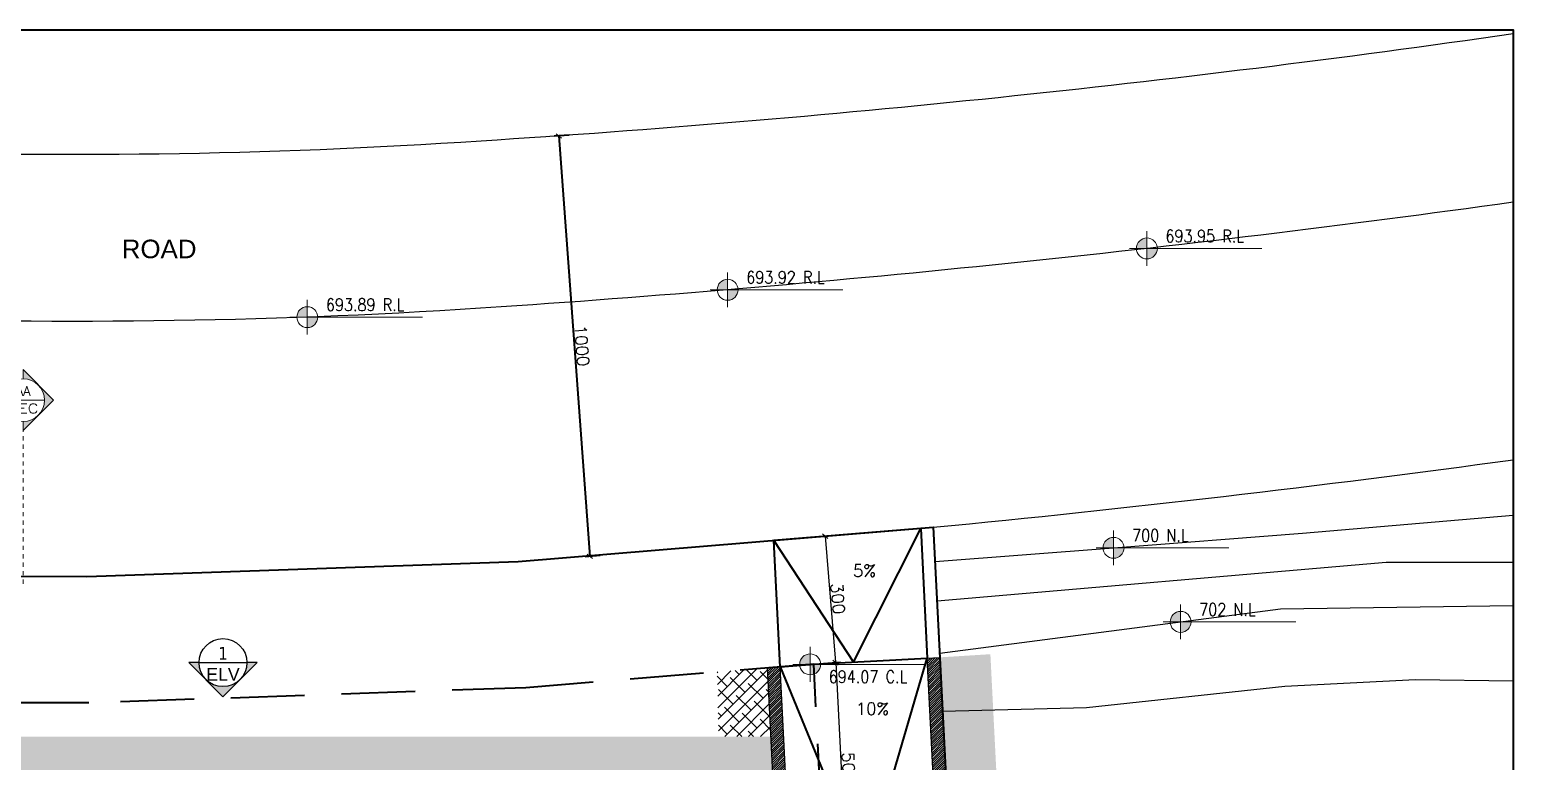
# Model space of a CAD drawing. Header units: metres. Extents: x -322116 to -321123, y -26723 to -26468.
# Drawn here: x -321788.61 to -321753.39, y -26531.29 to -26513.94 of the extents above; entities that cross this region are included whole.
import ezdxf
from ezdxf.enums import TextEntityAlignment as Align

# ---------------------------------------------------------------- set-up
doc = ezdxf.new("R2010")
doc.units = ezdxf.units.M
doc.header["$LTSCALE"] = 7
doc.header["$MEASUREMENT"] = 0
doc.header["$PDMODE"] = 34
doc.header["$PDSIZE"] = 0.5
doc.linetypes.add('$0$CENTER', pattern=[2, 1.25, -0.25, 0.25, -0.25])
doc.linetypes.add('DASHED', pattern=[0.75, 0.5, -0.25])
for name, color, linetype, lineweight in [('$0$A-ANNO-IDEN', 2, 'Continuous', 9), ('1363TRXX-AS003$0$A-FLOR-IDEN', 4, 'Continuous', 18), ('A-GRID-DIMS', 142, 'Continuous', 9), ('A-WALL-BLWO', 7, 'Continuous', 40), ('lbl_Circonscription', 6, 'Continuous', 0), ('PATT-CONC', 8, 'Continuous', 9), ('plaster', 1, 'Continuous', 0)]:
    doc.layers.add(name, color=color, linetype=linetype, lineweight=lineweight)
for name, color, linetype in [('00-LIMIT', 3, 'Continuous'), ('22-1-14-ROAD P2PFGC', 5, 'Continuous'), ('AXIS', 1, 'Continuous'), ('CONT-MNR', 8, 'Continuous'), ('POINT_ICON', 4, 'Continuous'), ('S-ANNO-TAGS-SECT', 4, 'Continuous')]:
    doc.layers.add(name, color=color, linetype=linetype)
doc.styles.add('$0$EG_SIMPLEX', font='SIMPLEX.shx')
doc.styles.add('1363TRXX-AS003$0$EG_SIMPLEX', font='SIMPLEX.shx')
doc.styles.add('Annotative', font='arial.ttf')
doc.styles.add('EG_SIMPLEX', font='SIMPLEX.shx')
doc.styles.get("Standard").update_dxf_attribs({"font": 'romans.shx', "height": 0.5})
doc.styles.add('TAHOMA', font='tahoma.ttf')
doc.dimstyles.new('ERGA-M-0200', dxfattribs={"dimscale": 1.15, "dimtxt": 0.2, "dimasz": 0.2, "dimexe": 0.1, "dimexo": 0.1, "dimgap": 0.06, "dimtad": 1, "dimdec": 1, "dimlfac": 100, "dimrnd": 5, "dimdsep": 46, "dimtxsty": 'EG_SIMPLEX', "dimblk1": 'OBLIQUE', "dimblk2": 'OBLIQUE', "dimsah": 1, "dimcen": 0.3, "dimclrd": 256, "dimclre": 256, "dimclrt": 2, "dimadec": 0, "dimazin": 0, "dimtfac": 1, "dimtdec": 1, "dimtix": 1, "dimtmove": 2, "dimatfit": 3, "dimldrblk": 'OBLIQUE', "dimfxl": 1, "dimtolj": 1, "dimtzin": 0, "dimarcsym": 0})
pattern_1 = [(45, (65, 0), (-0.0265165042945, 0.0265165042945), [])]

# ---------------------------------------------------------------- blocks, each defined once
blk = doc.blocks.new('*U22')
blk.add_hatch(color=252).paths.add_polyline_path([(0, -450, 0.414214), (450, 0), (643, 0), (0, -643), (-643, 0), (-450, 0, 0.414214)])
blk.add_line((-450, 0), (450, 0))
blk.add_lwpolyline([(-450, 0), (-643, 0), (0, -643), (643, 0), (450, 0)])
blk.add_circle((0, 0), 450)
at = {"style": 'EG_SIMPLEX', "width": 0.5625}
blk.add_attdef('REF-F-', text='', height=200, dxfattribs=at).set_placement((-321, 92), (321, 92), align=Align.FIT)
at = {"style": 'EG_SIMPLEX'}
blk.add_attdef('NB', text='', height=200, dxfattribs=at).set_placement((0, 32), align=Align.BOTTOM_CENTER)
blk.add_attdef('REF', text='', height=200, dxfattribs=at).set_placement((0, -75), align=Align.TOP_CENTER)
blk = doc.blocks.new('*U24')
blk.add_hatch(color=252).paths.add_polyline_path([(-450, 0, -0.414214), (0, 450), (0, 643), (-643, 0), (0, -643), (0, -450, -0.414214)])
blk.add_line((-450, 0), (450, 0))
at = {"linetype": '$0$CENTER'}
blk.add_line((0, -3870), (0, -643), dxfattribs=at)
blk.add_lwpolyline([(0, -450), (0, -643), (-643, 0), (0, 643), (0, 450)])
blk.add_circle((0, 0), 450)
at = {"style": '$0$EG_SIMPLEX'}
blk.add_attdef('NB', text='', height=200, dxfattribs=at).set_placement((0, 32), align=Align.BOTTOM_CENTER)
at = {"style": '$0$EG_SIMPLEX', "width": 0.5625}
blk.add_attdef('REF-F-', text='', height=200, dxfattribs=at).set_placement((-321, -274), (321, -274), align=Align.FIT)
at = {"style": '$0$EG_SIMPLEX'}
blk.add_attdef('REF', text='', height=200, dxfattribs=at).set_placement((0, -75), align=Align.TOP_CENTER)
blk = doc.blocks.new('plot limit')
at = {"color": 5}
blk.add_lwpolyline([(-321725.0411, -26759.7735), (-321735.7734, -26759.0595), (-321732.8382, -26721.5907), (-321726.0304, -26721.9282), (-321722.2569, -26721.9337), (-321712.0131, -26721.5769), (-321702.1619, -26720.7671), (-321700.2699, -26757.9792), (-321703.6476, -26759.2974, -0.0276131)], format="xyb", close=True, dxfattribs=at)
at = {"color": 5, "linetype": 'DASHED', "ltscale": 0.5}
blk.add_lwpolyline([(-321703.4829, -26753.8659), (-321705.0008, -26724.0106), (-321711.838, -26724.5726), (-321722.2069, -26724.9338), (-321726.107, -26724.928), (-321730.075, -26724.7313), (-321732.3893, -26754.2736)], dxfattribs=at)
at = {"layer": '00-LIMIT'}
blk.add_arc((-321735.7574, -26372.37), 350.0132, 275.507932, 277.777196, dxfattribs=at)
at = {"layer": '$0$A-ANNO-IDEN'}
ref = blk.add_blockref('*U24', (-321723.7671, -26717.7511, 0.0007), dxfattribs=dict(at, xscale=-0.0011249999994782, yscale=0.0011249999994782, zscale=0.0011249999994782))
ref.add_attrib('REF-F-', 'SEC', dxfattribs={"layer": '0', "height": 0.225, "rotation": 360, "style": '$0$EG_SIMPLEX', "width": 1.25}).set_placement((-321724.1287, -26718.0598, 0.0007), (-321723.4055, -26718.0598, 0.0007), align=Align.FIT)
ref.add_attrib('NB', 'AA', dxfattribs={"layer": '0', "height": 0.225, "rotation": 360, "style": '$0$EG_SIMPLEX'}).set_placement((-321723.7671, -26717.715, 0.0007), align=Align.BOTTOM_CENTER)
at = {"layer": 'S-ANNO-TAGS-SECT'}
ref = blk.add_blockref('*U22', (-321719.0233, -26723.9774), dxfattribs=dict(at, xscale=0.001264765729701, yscale=0.001264765729701, zscale=0.001264765729701))
ref.add_attrib('NB', '1', dxfattribs={"layer": '0', "height": 0.3, "style": 'TAHOMA'}).set_placement((-321719.0233, -26723.6062), align=Align.TOP_CENTER)
ref.add_attrib('REF', 'ELV', dxfattribs={"layer": '0', "height": 0.3, "style": 'Annotative'}).set_placement((-321719.0233, -26724.1055), align=Align.TOP_CENTER)
blk = doc.blocks.new('1363TRXX-AS003$0$TAG-LEV-PL1')
h = blk.add_hatch(color=256)
h.paths.add_polyline_path([(0, 169, 0.414214), (-169, 0), (0, 0)])
h.paths.add_polyline_path([(169, 0), (0, 0), (0, -169, 0.414214)])
for p, q in [((0, -281), (0, 281)), ((-281, 0), (1859, 0))]:
    blk.add_line(p, q)
blk.add_circle((0, 0), 169)
at = {"style": '1363TRXX-AS003$0$EG_SIMPLEX', "width": 0.85}
for tag, p in [('F.F.L.', (450, 150)), ('C.L.', (450, -450))]:
    blk.add_attdef(tag, p, '', height=300, dxfattribs=at)
blk = doc.blocks.new('_OBLIQUE')
at = {"color": 0, "linetype": 'ByBlock'}
blk.add_line((-0.5, -0.5), (0.5, 0.5), dxfattribs=at)
blk = doc.blocks.new('*D136')
at = {"layer": 'A-GRID-DIMS', "lineweight": -2, "transparency": 16777216}
for p, q in [((-321210.807, -26516.44), (-321211.165, -26516.466)), ((-321211.051, -26516.458), (-321210.313, -26526.43)), ((-321210.07, -26526.412), (-321210.428, -26526.439))]:
    blk.add_line(p, q, dxfattribs=at)
at = {"layer": 'Defpoints', "color": 0, "transparency": 16777216}
for p in [(-321210.692, -26516.431), (-321210.313, -26526.43), (-321209.955, -26526.404)]:
    blk.add_point(p, dxfattribs=at)
at = {"layer": 'A-GRID-DIMS', "lineweight": -2, "transparency": 16777216, "xscale": 0.115, "yscale": 0.115, "zscale": 0.115}
for p, rotation in [((-321211.051, -26516.458), 94.22760245528106), ((-321210.313, -26526.43), 274.227602455281)]:
    blk.add_blockref('_OBLIQUE', p, dxfattribs=dict(at, rotation=rotation))
at = {"layer": 'A-GRID-DIMS', "color": 2, "transparency": 16777216, "insert": (-321210.504, -26521.431), "char_height": 0.2875, "attachment_point": 5, "rotation": 274.2276, "style": 'EG_SIMPLEX'}
blk.add_mtext('\\A1;1000', dxfattribs=at)
blk = doc.blocks.new('*D85')
at = {"layer": 'A-GRID-DIMS', "lineweight": -2, "transparency": 16777216}
for p, q in [((-321770.319, -26526), (-321769.614, -26525.943)), ((-321769.729, -26525.952), (-321769.483, -26528.942)), ((-321770.073, -26528.99), (-321769.368, -26528.932))]:
    blk.add_line(p, q, dxfattribs=at)
at = {"layer": 'Defpoints', "color": 0, "transparency": 16777216}
for p in [(-321770.433, -26526.01), (-321770.188, -26529), (-321769.483, -26528.942)]:
    blk.add_point(p, dxfattribs=at)
at = {"layer": 'A-GRID-DIMS', "lineweight": -2, "transparency": 16777216, "xscale": 0.115, "yscale": 0.115, "zscale": 0.115}
for p, rotation in [((-321769.729, -26525.952), 94.69894397231981), ((-321769.483, -26528.942), 274.6989439723199)]:
    blk.add_blockref('_OBLIQUE', p, dxfattribs=dict(at, rotation=rotation))
at = {"layer": 'A-GRID-DIMS', "color": 2, "transparency": 16777216, "insert": (-321769.428, -26527.432), "char_height": 0.2875, "attachment_point": 5, "rotation": 274.6989, "style": 'EG_SIMPLEX'}
blk.add_mtext('\\A1;300', dxfattribs=at)
blk = doc.blocks.new('*D86')
at = {"layer": 'A-GRID-DIMS', "lineweight": -2, "transparency": 16777216}
for p, q in [((-321769.676, -26528.968), (-321769.362, -26528.952)), ((-321769.477, -26528.958), (-321769.223, -26533.951)), ((-321769.422, -26533.962), (-321769.108, -26533.946))]:
    blk.add_line(p, q, dxfattribs=at)
at = {"layer": 'Defpoints', "color": 0, "transparency": 16777216}
for p in [(-321769.791, -26528.974), (-321769.537, -26533.967), (-321769.223, -26533.951)]:
    blk.add_point(p, dxfattribs=at)
at = {"layer": 'A-GRID-DIMS', "lineweight": -2, "transparency": 16777216, "xscale": 0.115, "yscale": 0.115, "zscale": 0.115}
for p, rotation in [((-321769.477, -26528.958), 92.91062569001384), ((-321769.223, -26533.951), 272.9106256900138)]:
    blk.add_blockref('_OBLIQUE', p, dxfattribs=dict(at, rotation=rotation))
at = {"layer": 'A-GRID-DIMS', "color": 2, "transparency": 16777216, "insert": (-321769.172, -26531.446), "char_height": 0.2875, "attachment_point": 5, "rotation": 272.9106, "style": 'EG_SIMPLEX'}
blk.add_mtext('\\A1;500', dxfattribs=at)
blk = doc.blocks.new('new for 322')
at = {"layer": 'plaster'}
h = blk.add_hatch(dxfattribs=at)
h.set_pattern_fill('ANSI38', color=256, scale=1.6)
h.paths.add_polyline_path([(-321765.079, -26543.078), (-321765.504, -26543.503), (-321766.227, -26542.78), (-321766.296, -26542.78), (-321765.518, -26558.082), (-321764.316, -26558.082)])
h.paths.add_polyline_path([(-321768.583, -26556.863), (-321781.742, -26556.882), (-321781.742, -26554.12), (-321785.212, -26554.12), (-321785.212, -26556.858), (-321797.202, -26556.858), (-321797.296, -26558.058), (-321784.227, -26558.058), (-321784.227, -26555.32), (-321783.067, -26555.32), (-321783.067, -26558.082), (-321768.521, -26558.082)])
h.paths.add_polyline_path([(-321765.58, -26556.858), (-321768.583, -26556.863), (-321768.521, -26558.082), (-321765.518, -26558.082)])
h.paths.add_polyline_path([(-321797.202, -26556.858), (-321800.211, -26556.858), (-321800.305, -26558.058), (-321797.296, -26558.058)])
h.paths.add_polyline_path([(-321799.651, -26549.701), (-321799.117, -26542.887), (-321799.733, -26543.503), (-321800.323, -26542.913), (-321800.847, -26549.607), (-321801.509, -26558.058), (-321800.305, -26558.058), (-321800.211, -26556.858), (-321800.211, -26556.858)])
h.paths.add_polyline_path([(-321798.89, -26539.998), (-321798.257, -26531.905), (-321770.954, -26531.905), (-321771.015, -26530.705), (-321799.366, -26530.705), (-321800.087, -26539.904), (-321800.323, -26542.913), (-321799.733, -26543.503), (-321799.117, -26542.887)])
edge = h.paths.add_edge_path(flags=16)
edge.add_arc((-321799.733, -26542.78), 0.506, 0, 360)
h.paths.add_polyline_path([(-321799.976, -26543.172), (-321799.489, -26543.172), (-321799.489, -26542.834), (-321799.976, -26542.834)], flags=0)
h.paths.add_polyline_path([(-321800.151, -26542.752), (-321799.315, -26542.752), (-321799.315, -26542.415), (-321800.151, -26542.415)], flags=0)
h.paths.add_polyline_path([(-321800.019, -26538.163), (-321799.077, -26538.163), (-321799.077, -26537.713), (-321800.019, -26537.713)], flags=17)
h.paths.add_polyline_path([(-321799.737, -26537.665), (-321799.359, -26537.665), (-321799.359, -26537.205), (-321799.737, -26537.205)], flags=16)
edge = h.paths.add_edge_path()
edge.add_line((-321765.807, -26528.751), (-321767.005, -26528.826))
edge.add_line((-321767.005, -26528.826), (-321766.296, -26542.78))
edge.add_line((-321766.296, -26542.78), (-321766.227, -26542.78))
edge.add_line((-321766.227, -26542.78), (-321766.01, -26542.78))
edge.add_arc((-321765.504, -26542.78), 0.506, 39.0187, 180, ccw=False)
edge.add_line((-321765.11, -26542.461), (-321765.807, -26528.751))
h = blk.add_hatch(dxfattribs=at)
h.set_pattern_fill('ANSI38', color=256, scale=1.6)
h.paths.add_polyline_path([(-321771.098, -26529.075), (-321772.295, -26529.173), (-321772.256, -26530.705), (-321771.015, -26530.705)])
blk = doc.blocks.new('B1 2')
at = {"layer": '00-LIMIT'}
blk.add_lwpolyline([(-321188.3932, -26514.0379, -0.0197063), (-321212.8968, -26516.5801, -0.0527114), (-321243.3932, -26515.3992, -0.0503698)], format="xyb", dxfattribs=at)
at = {"layer": 'A-WALL-BLWO'}
blk.add_lwpolyline([(-321243.3932, -26513.9378), (-321188.3932, -26513.9378), (-321188.3932, -26588.8759), (-321243.3932, -26588.8759)], close=True, dxfattribs=at)
at = {"layer": 'AXIS'}
blk.add_lwpolyline([(-321188.3932, -26518.0303, -0.017565), (-321212.4236, -26520.5147, -0.0521556), (-321243.3932, -26519.3892)], format="xyb", dxfattribs=at)
at = {"layer": 'CONT-MNR', "flags": 128}
for points, elevation in [([(-321202.0732, -26527.4861), (-321191.4122, -26526.5684), (-321188.3932, -26526.5684)], 701), ([(-321202.0099, -26528.73), (-321193.9191, -26527.6762), (-321188.3932, -26527.5997)], 702)]:
    blk.add_lwpolyline(points, dxfattribs=dict(at, elevation=elevation))
blk.add_lwpolyline([(-321201.9403, -26530.0987), (-321198.5284, -26530.0128), (-321193.8139, -26529.5122), (-321190.7128, -26529.3526), (-321188.3932, -26529.3837)], dxfattribs=at)
at = {"layer": 'POINT_ICON', "color": 4, "linetype": 'Continuous', "elevation": 700}
blk.add_lwpolyline([(-321202.1206, -26526.5524), (-321197.8825, -26526.2276), (-321193.395, -26525.8838), (-321188.3932, -26525.4505)], dxfattribs=at)
at = {"layer": '1363TRXX-AS003$0$A-FLOR-IDEN'}
ref = blk.add_blockref('1363TRXX-AS003$0$TAG-LEV-PL1', (-321197.0922, -26519.1269, 693.9512), dxfattribs=dict(at, xscale=0.0014700000362087, yscale=0.0014700000362087, zscale=0.0014700000362087))
ref.add_attrib('F.F.L.', '693.95 R.L', (-321196.6512, -26518.9799, 693.9512), dxfattribs={"layer": '0', "height": 0.294, "rotation": 360, "style": '1363TRXX-AS003$0$EG_SIMPLEX', "width": 0.85})
ref = blk.add_blockref('1363TRXX-AS003$0$TAG-LEV-PL1', (-321207.0438, -26520.1065), dxfattribs=dict(at, xscale=0.0014700000362087, yscale=0.0014700000362087, zscale=0.0014700000362087))
ref.add_attrib('F.F.L.', '693.92 R.L', (-321206.6028, -26519.9595), dxfattribs={"layer": '0', "height": 0.294, "rotation": 360, "style": '1363TRXX-AS003$0$EG_SIMPLEX', "width": 0.85})
ref = blk.add_blockref('1363TRXX-AS003$0$TAG-LEV-PL1', (-321217.0217, -26520.756), dxfattribs=dict(at, xscale=0.0014700000362087, yscale=0.0014700000362087, zscale=0.0014700000362087))
ref.add_attrib('F.F.L.', '693.89 R.L', (-321216.5807, -26520.609), dxfattribs={"layer": '0', "height": 0.294, "rotation": 360, "style": '1363TRXX-AS003$0$EG_SIMPLEX', "width": 0.85})
ref = blk.add_blockref('1363TRXX-AS003$0$TAG-LEV-PL1', (-321197.8825, -26526.2276, 700), dxfattribs=dict(at, xscale=0.0014700000362087, yscale=0.0014700000362087, zscale=0.0014700000362087))
ref.add_attrib('F.F.L.', '700 N.L', (-321197.4415, -26526.0806, 700), dxfattribs={"layer": '0', "height": 0.294, "rotation": 360, "style": '1363TRXX-AS003$0$EG_SIMPLEX', "width": 0.85})
ref = blk.add_blockref('1363TRXX-AS003$0$TAG-LEV-PL1', (-321196.2904, -26527.9851, 702), dxfattribs=dict(at, xscale=0.0014700000362087, yscale=0.0014700000362087, zscale=0.0014700000362087))
ref.add_attrib('F.F.L.', '702 N.L', (-321195.8494, -26527.8381, 702), dxfattribs={"layer": '0', "height": 0.294, "rotation": 360, "style": '1363TRXX-AS003$0$EG_SIMPLEX', "width": 0.85})
at = {"layer": 'lbl_Circonscription', "insert": (-321221.4267, -26518.9174), "char_height": 0.44, "width": 12.243229, "attachment_point": 1, "rotation": 359.91784}
blk.add_mtext('{\\fArial|b0|i0|c0|p34;ROAD}', dxfattribs=at)
at = {"layer": 'A-GRID-DIMS'}
dim = blk.add_aligned_dim(p1=(-321210.6924, -26516.4311), p2=(-321209.9553, -26526.4039), distance=-0.3591, dimstyle='ERGA-M-0200', override={"dimtxt": 0.25, "dimasz": 0.1, "dimgap": 0.03, "dimfxl": 100}, dxfattribs=at)
dim.commit()
dim.dimension.update_dxf_attribs({"geometry": '*D136', "text_midpoint": (-321210.5042, -26521.4308)})

msp = doc.modelspace()

# ---------------------------------------------------------------- hatches: boundary and pattern name
at = {"layer": 'PATT-CONC', "transparency": 33554610}
h = msp.add_hatch(dxfattribs=at)
h.set_pattern_fill('ANSI31', color=8, scale=0.3)
h.set_pattern_definition(pattern_1)
h.paths.add_polyline_path([(-321773.793, -26535.711), (-321775.5809, -26535.711, 0.2113301), (-321778.4118, -26537.8081), (-321778.1118, -26537.8081), (-321778.1118, -26537.8889, -0.2042108), (-321775.547, -26536.011), (-321773.8254, -26536.011, -0.3230904), (-321770.5583, -26539.6828), (-321770.4713, -26541.3933), (-321770.171, -26541.3933), (-321770.4641, -26535.6276), (-321770.5221, -26534.4875), (-321770.8225, -26534.4875), (-321770.6301, -26538.2703, 0.2389397)])
h.paths.add_polyline_path([(-321770.1101, -26542.5898), (-321770.171, -26541.3933), (-321770.4713, -26541.3933), (-321770.4129, -26542.5421, -0.1246147), (-321770.8018, -26544.5666), (-321770.8018, -26545.0348), (-321771.0584, -26545.0348, -0.3200602), (-321775.5763, -26546.8726), (-321775.5763, -26547.1804, 0.4929142)])
h.paths.add_polyline_path([(-321778.1133, -26545.0966), (-321778.1133, -26545.0348), (-321778.4133, -26545.0348), (-321778.4133, -26545.1848, 0.2004375), (-321775.5763, -26547.1804), (-321775.5763, -26546.8726, -0.1910662)])
h.paths.add_polyline_path([(-321770.2032, -26556.5581), (-321772.2603, -26556.5581), (-321772.2603, -26556.8581), (-321770.2032, -26556.8581)])
h.paths.add_polyline_path([(-321768.5989, -26556.5581), (-321770.2032, -26556.5581), (-321770.2032, -26556.8581), (-321768.5836, -26556.8581)])
h.paths.add_polyline_path([(-321765.8812, -26550.9343), (-321766.1813, -26550.9343), (-321765.8954, -26556.5581), (-321768.5989, -26556.5581), (-321768.5836, -26556.8581), (-321765.5801, -26556.8581)])
h.paths.add_polyline_path([(-321766.2957, -26542.7796), (-321766.6058, -26542.7796, -0.2018518), (-321769.0085, -26548.502), (-321768.9884, -26548.8965, 0.1532996), (-321766.504, -26544.5889), (-321766.1813, -26550.9343), (-321765.8812, -26550.9343)])
h.paths.add_polyline_path([(-321766.3662, -26541.3933), (-321766.6664, -26541.3933), (-321766.6184, -26542.3374, -0.0026699), (-321766.6141, -26542.4227), (-321766.596, -26542.7796), (-321766.2957, -26542.7796)])
h.paths.add_polyline_path([(-321766.5699, -26537.3873), (-321766.8701, -26537.3873), (-321766.7674, -26539.408), (-321766.6664, -26541.3933), (-321766.3662, -26541.3933)])
h.paths.add_polyline_path([(-321766.8738, -26531.4076), (-321767.1742, -26531.4076), (-321766.8701, -26537.3873), (-321766.5699, -26537.3873)])
h.paths.add_polyline_path([(-321767.0047, -26528.8322), (-321767.3043, -26528.8474), (-321767.1742, -26531.4076), (-321766.8738, -26531.4076)])
h = msp.add_hatch(dxfattribs=at)
h.set_pattern_fill('ANSI31', color=8, scale=0.3)
h.set_pattern_definition(pattern_1)
edge = h.paths.add_edge_path()
edge.add_line((-321770.7985, -26529.05), (-321771.0977, -26529.0746))
edge.add_line((-321771.0977, -26529.0746), (-321770.9538, -26531.9053))
edge.add_line((-321770.9538, -26531.9053), (-321775.2441, -26531.9053))
edge.add_line((-321775.2441, -26531.9053), (-321775.2441, -26532.2053))
edge.add_line((-321775.2441, -26532.2053), (-321773.5117, -26532.2053))
edge.add_arc((-321774.7364, -26540.111), 8, 61.28892, 81.19354, ccw=False)
edge.add_line((-321770.8933, -26533.0946), (-321770.8225, -26534.4875))
edge.add_line((-321770.8225, -26534.4875), (-321770.5221, -26534.4875))
edge.add_line((-321770.5221, -26534.4875), (-321770.7985, -26529.05))
edge = h.paths.add_edge_path(flags=16)
edge.add_line((-321770.9385, -26532.2053), (-321770.9111, -26532.7451))
edge.add_arc((-321774.7364, -26540.111), 8.3, 62.55553, 72.26821)
edge.add_line((-321772.2086, -26532.2053), (-321770.9385, -26532.2053))
edge = h.paths.add_edge_path()
edge.add_line((-321775.2441, -26531.9053), (-321781.747, -26531.9053))
edge.add_line((-321781.747, -26531.9053), (-321781.747, -26532.2053))
edge.add_line((-321781.747, -26532.2053), (-321777.1496, -26532.2053))
edge.add_arc((-321774.6263, -26539.959), 8.1539, 108.02628, 134.64905)
edge.add_line((-321780.3566, -26534.1581), (-321779.921, -26534.1581))
edge.add_arc((-321774.6263, -26539.959), 7.8539, 99.16369, 132.38775, ccw=False)
edge.add_line((-321775.8771, -26532.2053), (-321775.2441, -26532.2053))
edge.add_line((-321775.2441, -26532.2053), (-321775.2441, -26531.9053))
h.paths.add_polyline_path([(-321781.747, -26531.9053), (-321795.2474, -26531.9053), (-321795.2709, -26532.2053), (-321781.747, -26532.2053)])
h.paths.add_polyline_path([(-321795.2474, -26531.9053), (-321798.2566, -26531.9053), (-321800.2113, -26556.8581), (-321797.2021, -26556.8581), (-321797.1786, -26556.5581), (-321799.8869, -26556.5581), (-321797.9791, -26532.2053), (-321795.2709, -26532.2053)])
h.paths.add_polyline_path([(-321770.8452, -26529.0539), (-321771.0463, -26529.0704), (-321771.0977, -26529.0746), (-321770.7985, -26529.05)], flags=17)

# ---------------------------------------------------------------- linework, layer by layer
at = {"layer": '22-1-14-ROAD P2PFGC'}
for p, q in [((-321767.461, -26525.7656), (-321767.1619, -26525.741)), ((-321767.3043, -26528.8474), (-321767.0047, -26528.8322))]:
    msp.add_line(p, q, dxfattribs=at)
for points in [[(-321765.5801, -26556.8581), (-321767.005, -26528.8273)], [(-321770.9538, -26531.9053), (-321771.0981, -26529.0656)], [(-321770.4641, -26535.6276), (-321770.7986, -26529.0481)], [(-321766.8656, -26537.4767), (-321767.3045, -26528.8448)]]:
    msp.add_lwpolyline(points, dxfattribs=at)
at = {"layer": 'A-WALL-BLWO', "color": 4}
for p, q in [((-321767.461, -26525.7656), (-321770.9509, -26526.0524)), ((-321767.461, -26525.7656), (-321767.3045, -26528.8448)), ((-321770.7986, -26529.0481), (-321770.9509, -26526.0524))]:
    msp.add_line(p, q, dxfattribs=at)
for points in [[(-321770.9509, -26526.0524), (-321769.0528, -26528.9363), (-321767.461, -26525.7656)], [(-321770.7985, -26529.05), (-321770.0008, -26528.9845), (-321767.3051, -26528.8474)], [(-321770.7985, -26529.05), (-321768.7982, -26533.9298), (-321767.3051, -26528.8474)]]:
    msp.add_lwpolyline(points, dxfattribs=at)

# ---------------------------------------------------------------- block references
at = {"layer": '1363TRXX-AS003$0$A-FLOR-IDEN'}
ref = msp.add_blockref('1363TRXX-AS003$0$TAG-LEV-PL1', (-321770.0851, -26528.9914), dxfattribs=dict(at, xscale=0.0014700000362087, yscale=0.0014700000362087, zscale=0.0014700000362087))
ref.add_attrib('C.L.', '694.07 C.L', (-321769.6441, -26529.4324), dxfattribs={"layer": '0', "height": 0.294, "rotation": 360, "style": '1363TRXX-AS003$0$EG_SIMPLEX', "width": 0.85})
at = {"layer": 'A-WALL-BLWO'}
for name, p in [('B1 2', (-565, 0)), ('plot limit', (-65, 195.0262)), ('new for 322', (0, 0))]:
    msp.add_blockref(name, p, dxfattribs=at)

# ---------------------------------------------------------------- texts
at = {"layer": 'A-GRID-DIMS', "color": 2, "char_height": 0.2875, "attachment_point": 5, "style": 'EG_SIMPLEX'}
for s, insert in [('\\A1;5%', (-321768.7957, -26526.7704)), ('\\A1;10%', (-321768.6078, -26530.0458))]:
    msp.add_mtext(s, dxfattribs=dict(at, insert=insert))

# ---------------------------------------------------------------- dimensions: what is measured, and where the dimension line sits
at = {"layer": 'A-GRID-DIMS'}
for p1, p2, distance, picture, middle in [((-321770.4335, -26526.0099), (-321770.1877, -26528.9998), 0.7071, '*D85', (-321769.4282, -26527.4323)), ((-321769.7909, -26528.9738), (-321769.537, -26533.9674), 0.3147, '*D86', (-321769.1716, -26531.4456))]:
    dim = msp.add_aligned_dim(p1=p1, p2=p2, distance=distance, dimstyle='ERGA-M-0200', override={"dimtxt": 0.25, "dimasz": 0.1, "dimgap": 0.03, "dimfxl": 100}, dxfattribs=at)
    dim.commit()
    dim.dimension.update_dxf_attribs({"geometry": picture, "text_midpoint": middle})

doc.saveas('drawing.dxf')
